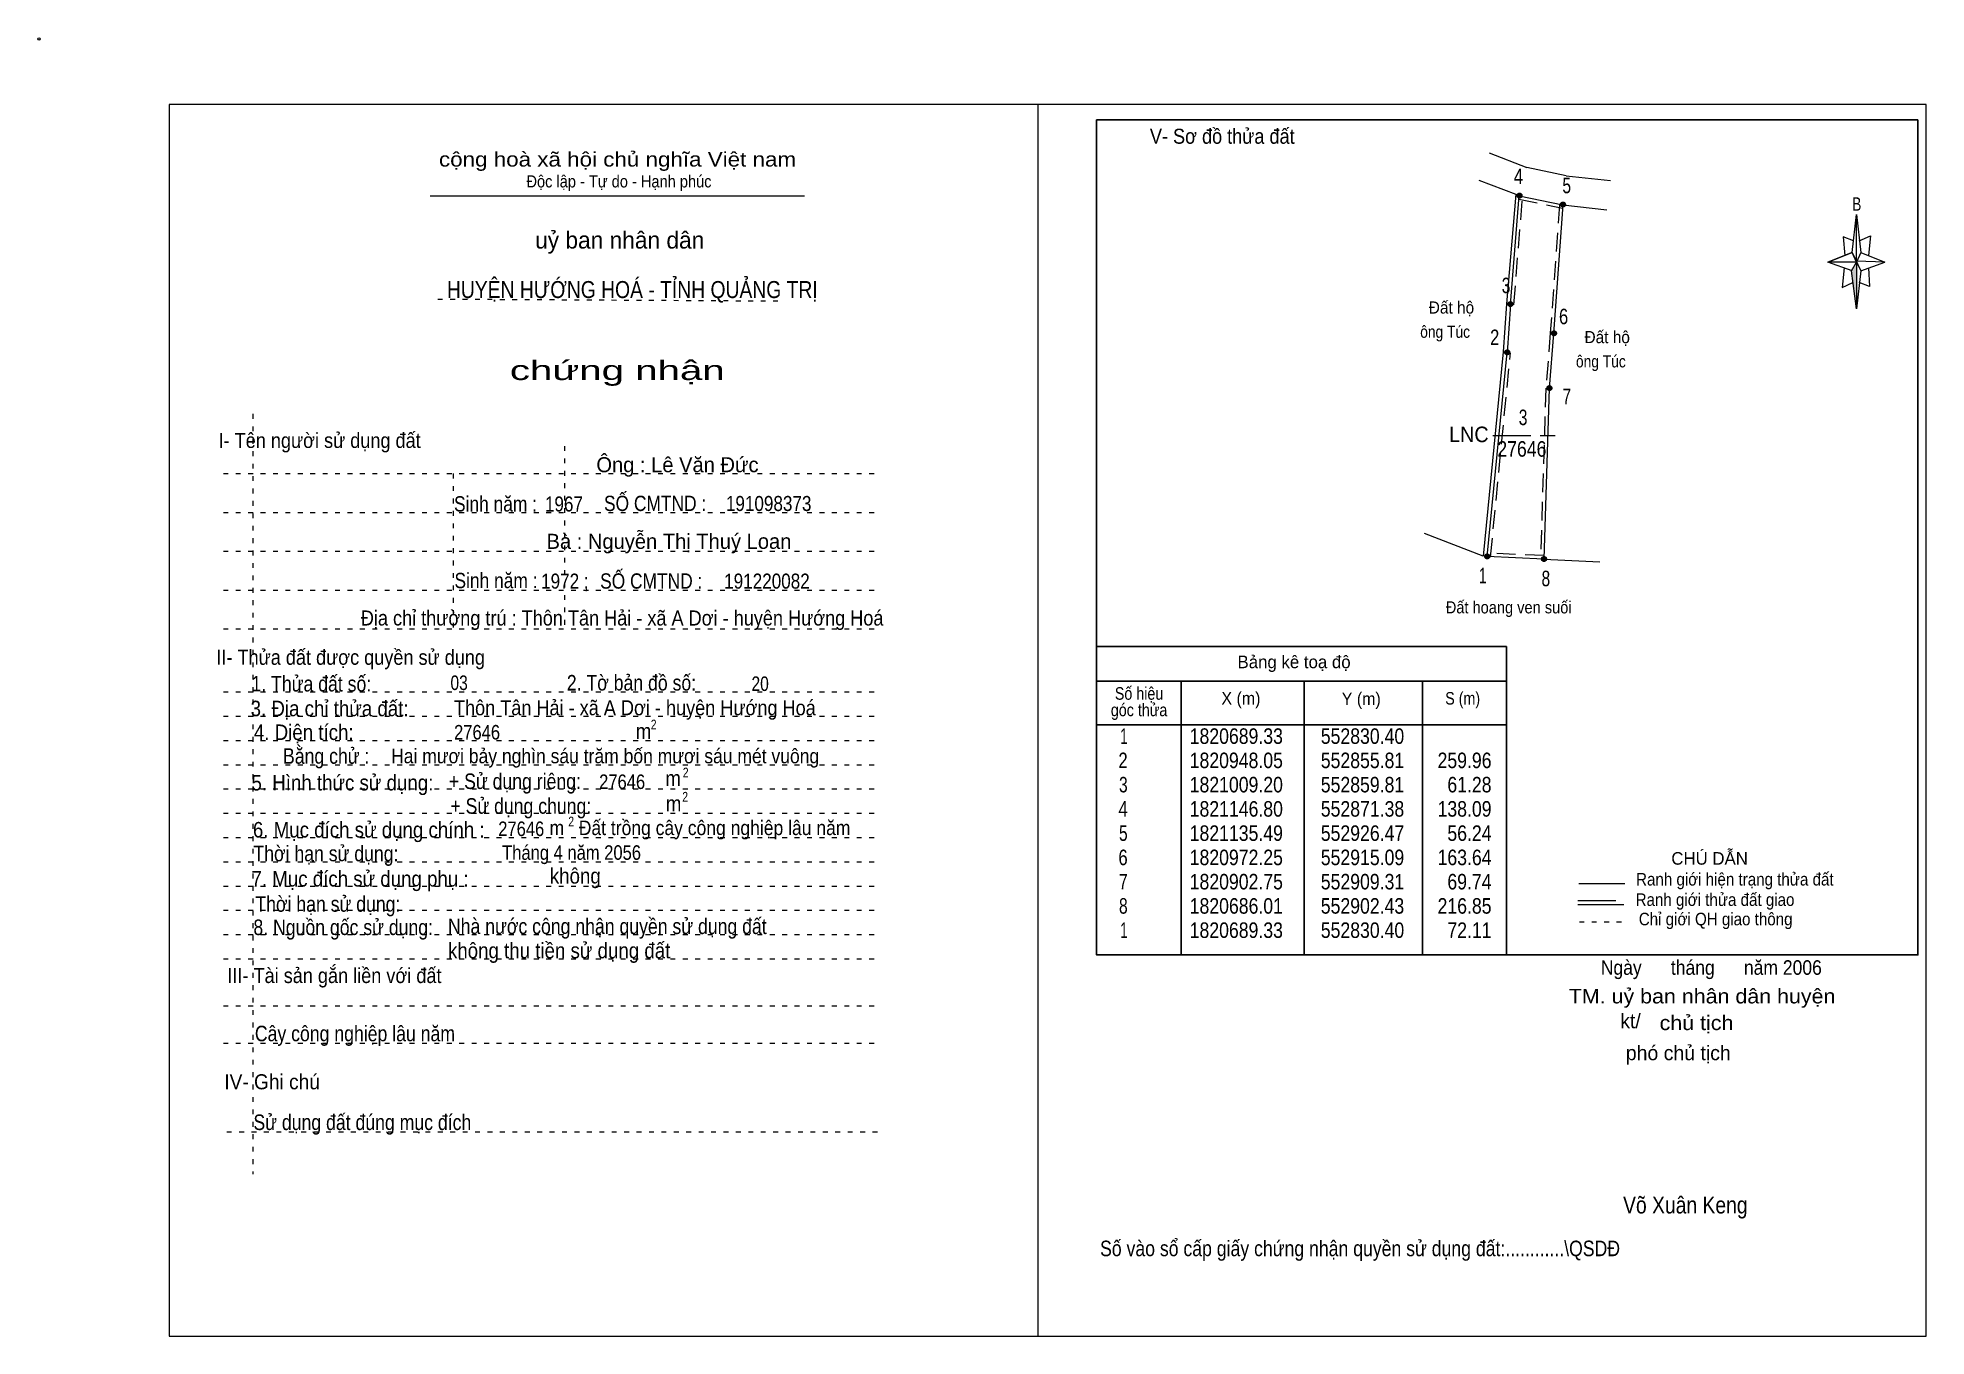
# Model space of a CAD drawing. Header units: centimetres. Extents: x -1.6 to 37.4, y -1.3 to 25.5.
import ezdxf
from ezdxf.enums import TextEntityAlignment as Align

# ---------------------------------------------------------------- set-up
doc = ezdxf.new("R2010")
doc.units = ezdxf.units.CM
doc.header["$LTSCALE"] = 0.13
for name, pattern in [('DOTTED', [1.5, 0.3, -1.2]), ('LONG_DASHED', [7.5, 6, -1.5]), ('MEDIUM_DASHED', [4.5, 3, -1.5])]:
    doc.linetypes.add(name, pattern=pattern)
for name, color, linetype, lineweight in [('1', 7, 'DOTTED', 13), ('10', 7, 'Continuous', 13), ('2', 7, 'Continuous', 25), ('3', 7, 'Continuous', 13), ('30', 7, 'Continuous', 13), ('32', 7, 'LONG_DASHED', 13), ('33', 7, 'LONG_DASHED', 13), ('35', 7, 'Continuous', 13)]:
    doc.layers.add(name, color=color, linetype=linetype, lineweight=lineweight)

msp = doc.modelspace()

# ---------------------------------------------------------------- hatches: boundary and pattern name
at = {"layer": '30'}
msp.add_hatch(color=256, dxfattribs=at).paths.add_polyline_path([(35.91, 20.87), (35.91, 19.91), (35.81, 20.69)])
at = {"layer": '32'}
for points in [[(29.0167, 22.2416, 1), (28.9167, 22.2416, 1)], [(29.9122, 22.0577, 1), (29.8122, 22.0577, 1)], [(28.8286, 20.0048, 1), (28.7286, 20.0048, 1)], [(29.7272, 19.4042, 1), (29.6272, 19.4042, 1)], [(28.7636, 19.0108, 1), (28.6636, 19.0108, 1)], [(29.6333, 18.2744, 1), (29.5333, 18.2744, 1)], [(28.3505, 14.8051, 1), (28.2505, 14.8051, 1)], [(29.5214, 14.7512, 1), (29.4214, 14.7512, 1)]]:
    msp.add_hatch(color=256, dxfattribs=at).paths.add_polyline_path(points)

# ---------------------------------------------------------------- linework, layer by layer
at = {"layer": '1', "linetype": 'Continuous'}
msp.add_line((6.51, 22.24), (14.23, 22.24), dxfattribs=at)
at = {"layer": '1'}
for p, q in [((6.67, 20.11), (13.82, 20.07)), ((2.86, 17.74), (2.86, 2.07)), ((9.28, 17.08), (9.28, 13.31)), ((2.25, 16.51), (15.75, 16.51)), ((6.99, 16.51), (6.99, 13.31)), ((2.25, 15.71), (15.75, 15.71)), ((2.25, 14.91), (15.75, 14.91)), ((2.25, 14.11), (15.75, 14.11)), ((2.25, 13.31), (15.75, 13.31)), ((2.25, 12.01), (15.75, 12.01)), ((2.25, 11.51), (15.75, 11.51)), ((2.25, 11.01), (15.75, 11.01)), ((2.25, 10.51), (15.75, 10.51)), ((2.25, 10.01), (15.75, 10.01)), ((2.25, 9.51), (15.75, 9.51)), ((2.25, 9.01), (15.75, 9.01)), ((2.25, 8.51), (15.75, 8.51)), ((2.25, 8.01), (15.75, 8.01)), ((2.25, 7.51), (15.75, 7.51)), ((2.25, 7.01), (15.75, 7.01)), ((2.25, 6.51), (15.75, 6.51)), ((2.25, 5.54), (15.75, 5.54)), ((2.25, 4.77), (15.75, 4.77)), ((2.32, 2.94), (15.82, 2.94))]:
    msp.add_line(p, q, dxfattribs=at)
at = {"layer": '10'}
for p, q in [((28.34, 23.12), (29.12, 22.82)), ((29.93, 22.65), (29.12, 22.82)), ((29.93, 22.65), (30.84, 22.55)), ((29.86, 22.05), (30.77, 21.95)), ((28.78, 20), (28.71, 19.01)), ((28.63, 19.02), (28.22, 14.81)), ((28.3, 14.8), (28.71, 19.01)), ((28.22, 14.81), (27.01, 15.28)), ((29.47, 14.75), (30.62, 14.69))]:
    msp.add_line(p, q, dxfattribs=at)
at = {"layer": '10', "linetype": 'MEDIUM_DASHED'}
for p, q in [((28.85, 19.99), (29.03, 22.23)), ((28.95, 22.17), (29.85, 21.98)), ((28.37, 14.79), (28.78, 19)), ((29.47, 14.82), (28.3, 14.87))]:
    msp.add_line(p, q, dxfattribs=at)
at = {"layer": '10'}
for points in [[(28.13, 22.56), (28.89, 22.27), (28.7, 20.01), (28.63, 19.02)], [(28.78, 20), (28.96, 22.24), (29.86, 22.05)], [(29.86, 22.05), (29.67, 19.4), (29.58, 18.27), (29.47, 14.75), (28.3, 14.8)]]:
    msp.add_lwpolyline(points, dxfattribs=at)
at = {"layer": '10', "linetype": 'MEDIUM_DASHED'}
msp.add_lwpolyline([(29.79, 22.06), (29.6, 19.41), (29.51, 18.27), (29.4, 14.75)], dxfattribs=at)
at = {"layer": '10'}
msp.add_circle((-1.55, 25.47), 0.025, dxfattribs=at)
at = {"layer": '2'}
for p, q in [((20.25, 12.95), (28.7, 12.95)), ((28.7, 6.59), (28.7, 12.95)), ((20.25, 12.23), (28.7, 12.23)), ((21.99, 6.59), (21.99, 12.23)), ((24.53, 10.89), (24.53, 12.23)), ((26.97, 12.23), (26.97, 6.59)), ((20.25, 11.33), (28.7, 11.33))]:
    msp.add_line(p, q, dxfattribs=at)
msp.add_lwpolyline([(37.18, 23.8), (20.25, 23.8), (20.25, 6.59), (37.18, 6.59)], close=True, dxfattribs=at)
msp.add_lwpolyline([(24.53, 6.59), (24.53, 10.39), (24.53, 10.89)], dxfattribs=at)
at = {"layer": '3'}
msp.add_line((19.04, 24.12), (19.04, -1.27), dxfattribs=at)
for points in [[(19.04, 24.12), (1.13, 24.12), (1.13, -1.27), (19.04, -1.27)], [(19.04, -1.27), (37.35, -1.27), (37.35, 24.12), (19.04, 24.12)]]:
    msp.add_lwpolyline(points, dxfattribs=at)
at = {"layer": '30'}
for p, q in [((35.82, 21.07), (35.91, 21.85)), ((36, 21.07), (36.5, 20.87)), ((35.82, 20.69), (35.32, 20.87)), ((36, 20.69), (35.91, 19.91)), ((36.16, 20.75), (36.18, 20.37)), ((36.18, 20.37), (35.97, 20.45))]:
    msp.add_line(p, q, dxfattribs=at)
for points in [[(35.91, 21.85), (36, 21.07), (35.91, 20.87)], [(35.91, 20.87), (35.32, 20.87), (35.82, 21.07), (36, 20.69), (36.5, 20.87), (35.91, 20.89)], [(35.91, 20.87), (35.91, 19.91), (35.81, 20.69)]]:
    msp.add_lwpolyline(points, close=True, dxfattribs=at)
for points in [[(35.97, 21.31), (36.2, 21.41), (36.16, 21.01)], [(35.91, 20.87), (35.82, 21.07), (35.32, 20.87)], [(35.85, 21.31), (35.64, 21.39), (35.67, 21.01)], [(35.66, 20.75), (35.62, 20.35), (35.84, 20.45)], [(35.91, 20.87), (36, 20.69), (36.5, 20.87)]]:
    msp.add_lwpolyline(points, dxfattribs=at)
at = {"layer": '32'}
for centre in [(28.9667, 22.2416), (29.8622, 22.0577), (28.7786, 20.0048), (29.6772, 19.4042), (28.7136, 19.0108), (29.5833, 18.2744), (28.3005, 14.8051), (29.4714, 14.7512)]:
    msp.add_circle(centre, 0.05, dxfattribs=at)
at = {"layer": '33'}
msp.add_line((28.42, 17.3), (29.7, 17.3), dxfattribs=at)
at = {"layer": '35'}
for p, q in [((30.19, 8.06), (31.14, 8.06)), ((30.17, 7.63), (31.12, 7.63))]:
    msp.add_line(p, q, dxfattribs=at)
at = {"layer": '35', "linetype": 'LONG_DASHED'}
msp.add_line((30.17, 7.71), (31.12, 7.71), dxfattribs=at)
at = {"layer": '35', "linetype": 'DOTTED'}
msp.add_line((30.2, 7.27), (31.19, 7.27), dxfattribs=at)

# ---------------------------------------------------------------- texts
at = {"layer": '1'}
for s, height, width, p in [('V- Sơ đồ thửa đất', 0.31, 0.9, (22.84, 23.31)), ('cộng hoà xã hội chủ nghĩa Việt nam', 0.3, 1.15, (10.375, 22.84)), ('Độc lập - Tự do - Hạnh phúc', 0.25, 0.9, (10.405, 22.41)), ('chứng nhận', 0.4, 1.55, (10.37, 18.44)), ('I- Tên người sử dụng đất', 0.31, 0.9, (4.235, 17.04)), ('II- Thửa đất được quyền sử dụng', 0.31, 0.9, (4.875, 12.57)), ('III- Tài sản gắn liền với đất', 0.31, 0.9, (4.54, 6.01)), ('IV- Ghi chú', 0.31, 0.95, (3.255, 3.82))]:
    msp.add_text(s, height=height, dxfattribs=dict(at, width=width)).set_placement(p, align=Align.CENTER)
msp.add_text('uỷ ban nhân dân', height=0.35, dxfattribs=at).set_placement((10.42, 21.15), align=Align.CENTER)
at = {"layer": '10'}
for s, width, p in [('  Đất hộ', 0.95, (26.92, 19.81)), ('ông Túc', 0.85, (26.92, 19.31)), ('  Đất hộ', 0.95, (30.13, 19.2)), ('ông Túc', 0.85, (30.13, 18.7))]:
    msp.add_text(s, height=0.25, dxfattribs=dict(at, width=width)).set_placement(p)
for s, height, p in [('Ông : Lê Văn Đức', 0.31, (11.61, 16.54)), ('Bà : Nguyễn Thị Thuý Loan', 0.31, (11.435, 14.96)), ('kt/ ', 0.3, (31.31, 5.08)), ('phó chủ tịch ', 0.3, (32.295, 4.42))]:
    msp.add_text(s, height=height, dxfattribs=at).set_placement(p, align=Align.CENTER)
for s, height, width, p in [('Sinh năm :', 0.3149, 0.85, (7.86, 15.73)), ('1967', 0.31, 0.85, (9.27, 15.73)), ('SỐ CMTND :', 0.3149, 0.85, (11.15, 15.74)), ('191098373', 0.31, 0.85, (13.49, 15.74)), ('Sinh năm :', 0.3149, 0.85, (7.87, 14.15)), ('1972 ;', 0.31, 0.85, (9.29, 14.14)), ('SỐ CMTND :', 0.3149, 0.85, (11.07, 14.14)), ('191220082', 0.31, 0.85, (13.455, 14.14)), ('Địa chỉ thường trú : Thôn Tân Hải - xã A Dơi - huyện Hướng Hoá', 0.31, 0.9, (10.47, 13.38)), ('Đất hoang ven suối ', 0.25, 0.9, (28.785, 13.63)), ('03', 0.3, 0.8, (7.11, 12.05)), ('20', 0.3, 0.8, (13.315, 12.03)), (' Thôn Tân Hải - xã A Dơi - huyện Hướng Hoá', 0.31, 0.9, (10.68, 11.53)), ('27646', 0.3, 0.85, (7.48, 11.03)), ('Hai mươi bảy nghìn sáu trăm bốn mươi sáu mét vuông ', 0.3, 0.9, (10.17, 10.54)), ('27646', 0.3, 0.85, (10.47, 10.01)), ('27646', 0.3, 0.85, (8.39, 9.04)), ('m   Đất trồng cây công nghiệp lâu năm ', 0.3, 0.9, (12.125, 9.06)), ('Tháng 4 năm 2056 ', 0.3, 0.85, (9.475, 8.55)), ('Ngày      tháng      năm 2006', 0.3, 0.9, (32.92, 6.18)), ('TM. uỷ ban nhân dân huyện', 0.3, 1.1, (32.73, 5.59)), ('chủ tịch', 0.3, 1.1, (32.615, 5.04)), ('Võ Xuân Keng ', 0.35, 0.85, (32.44, 1.26))]:
    msp.add_text(s, height=height, dxfattribs=dict(at, width=width)).set_placement(p, align=Align.CENTER)
at = {"layer": '2'}
for s, height, width, p in [('HUYỆN HƯỚNG HOÁ - TỈNH QUẢNG TRỊ', 0.35, 0.85, (10.68, 20.13)), ('Số hiệu', 0.2591, 0.85, (21.125, 11.85)), ('3. Địa chỉ thửa đất:', 0.32, 0.9, (4.44, 11.51)), ('góc thửa', 0.2591, 0.85, (21.125, 11.51)), ('X (m)', 0.2591, 0.95, (23.225, 11.75)), ('Y (m)', 0.2591, 0.95, (25.705, 11.74)), ('S (m)', 0.2591, 0.85, (27.795, 11.75)), ('Số vào sổ cấp giấy chứng nhận quyền sử dụng đất:............\\QSDĐ', 0.32, 0.85, (25.68, 0.38))]:
    msp.add_text(s, height=height, dxfattribs=dict(at, width=width)).set_placement(p, align=Align.CENTER)
msp.add_text('Bảng kê toạ độ', height=0.2591, dxfattribs=at).set_placement((24.32, 12.5), align=Align.CENTER)
for s, height, width, p in [('1. Thửa đất số:', 0.32, 0.85, (2.83, 12.02)), ('2. Tờ bản đồ số:', 0.32, 0.85, (9.33, 12.04)), ('4. Diện tích:', 0.32, 0.9, (2.88, 11.02)), ('m', 0.32, 0.9, (10.75, 11.04)), ('2', 0.2, 0.8, (11.06, 11.24)), ('Bằng chử :', 0.32, 0.85, (3.48, 10.53)), ('5. Hình thức sử dụng:', 0.32, 0.9, (2.83, 9.98)), ('+ Sử dụng riêng:', 0.32, 0.85, (6.9, 10.01)), ('m', 0.32, 0.9, (11.36, 10.07)), ('2', 0.2, 0.8, (11.72, 10.25)), ('+ Sử dụng chung:', 0.32, 0.85, (6.93, 9.5)), ('m', 0.32, 0.9, (11.37, 9.55)), ('2', 0.2, 0.8, (11.71, 9.75)), ('6. Mục đích sử dụng chính : ', 0.32, 0.9, (2.86, 9.01)), ('2', 0.2, 0.8, (9.36, 9.24)), ('Thời hạn sử dụng: ', 0.32, 0.85, (2.87, 8.52)), ('7. Mục đích sử dụng phụ : ', 0.32, 0.9, (2.83, 8)), ('không', 0.32, 0.9, (8.98, 8.06)), ('Thời hạn sử dụng: ', 0.32, 0.85, (2.91, 7.48)), ('8. Nguồn gốc sử dụng: ', 0.32, 0.85, (2.87, 7)), ('Nhà nước công nhận quyền sử dụng đất  ', 0.32, 0.85, (6.88, 7.02)), ('không thu tiền sử dụng đất', 0.32, 0.9, (6.88, 6.52)), ('Cây công nghiệp lâu năm', 0.32, 0.85, (2.9, 4.81)), ('Sử dụng đất đúng mục đích', 0.32, 0.85, (2.87, 2.98))]:
    msp.add_text(s, height=height, dxfattribs=dict(at, width=width)).set_placement(p)
at = {"layer": '30', "width": 0.75}
msp.add_text('B', height=0.2756, dxfattribs=at).set_placement((35.92, 21.93), align=Align.CENTER)
at = {"layer": '30'}
for s, width, p in [('1', 0.65, (20.89, 10.94)), ('1820689.33', 0.85, (24.09, 10.94)), ('552830.40', 0.85, (26.59, 10.94)), ('552830.40', 0.85, (26.59, 10.94)), ('2', 0.8, (20.89, 10.44)), ('1820948.05', 0.85, (24.09, 10.44)), ('552855.81', 0.85, (26.59, 10.44)), ('259.96', 0.85, (28.39, 10.44)), ('3', 0.75, (20.89, 9.94)), ('1821009.20', 0.85, (24.09, 9.94)), ('552859.81', 0.85, (26.59, 9.94)), ('61.28', 0.85, (28.39, 9.94)), ('4', 0.8, (20.89, 9.44)), ('1821146.80', 0.85, (24.09, 9.44)), ('552871.38', 0.85, (26.59, 9.44)), ('138.09', 0.85, (28.39, 9.44)), ('5', 0.75, (20.89, 8.94)), ('1821135.49', 0.85, (24.09, 8.94)), ('552926.47', 0.85, (26.59, 8.94)), ('56.24', 0.85, (28.39, 8.94)), ('6', 0.8, (20.89, 8.44)), ('1820972.25', 0.85, (24.09, 8.44)), ('552915.09', 0.85, (26.59, 8.44)), ('163.64', 0.85, (28.39, 8.44)), ('7', 0.75, (20.89, 7.94)), ('1820902.75', 0.85, (24.09, 7.94)), ('552909.31', 0.85, (26.59, 7.94)), ('69.74', 0.85, (28.39, 7.94)), ('8', 0.75, (20.89, 7.44)), ('1820686.01', 0.85, (24.09, 7.44)), ('552902.43', 0.85, (26.59, 7.44)), ('216.85', 0.85, (28.39, 7.44)), ('1', 0.65, (20.89, 6.94)), ('1820689.33', 0.85, (24.09, 6.94)), ('552830.40', 0.85, (26.59, 6.94)), ('72.11', 0.85, (28.39, 6.94))]:
    msp.add_text(s, height=0.32, dxfattribs=dict(at, width=width)).set_placement(p, align=Align.RIGHT)
at = {"layer": '32'}
for s, width, p in [('4', 0.8, (28.945, 22.48)), ('5', 0.75, (29.94, 22.29)), ('3', 0.75, (28.69, 20.23)), ('6', 0.8, (29.875, 19.59)), ('2', 0.8, (28.455, 19.16)), ('7', 0.75, (29.94, 17.94)), ('1', 0.65, (28.21, 14.25)), ('8', 0.75, (29.51, 14.19))]:
    msp.add_text(s, height=0.32, dxfattribs=dict(at, width=width)).set_placement(p, align=Align.CENTER)
at = {"layer": '33'}
for s, width, p in [('3', 0.75, (29.04, 17.51)), ('27646', 0.85, (29.015, 16.86))]:
    msp.add_text(s, height=0.32, dxfattribs=dict(at, width=width)).set_placement(p, align=Align.CENTER)
at = {"layer": '33', "width": 0.95}
msp.add_text('LNC', height=0.32, dxfattribs=at).set_placement((28.33, 17.16), align=Align.RIGHT)
at = {"layer": '35'}
msp.add_text('CHÚ DẪN', height=0.2591, dxfattribs=at).set_placement((32.885, 8.45), align=Align.CENTER)
at = {"layer": '35', "width": 0.9}
for s, p in [('Ranh giới hiện trạng thửa đất', (33.405, 8.02)), ('Ranh giới thửa đất giao ', (33.04, 7.6)), ('Chỉ giới QH giao thông', (33.01, 7.2))]:
    msp.add_text(s, height=0.2591, dxfattribs=at).set_placement(p, align=Align.CENTER)

doc.saveas('drawing.dxf')
